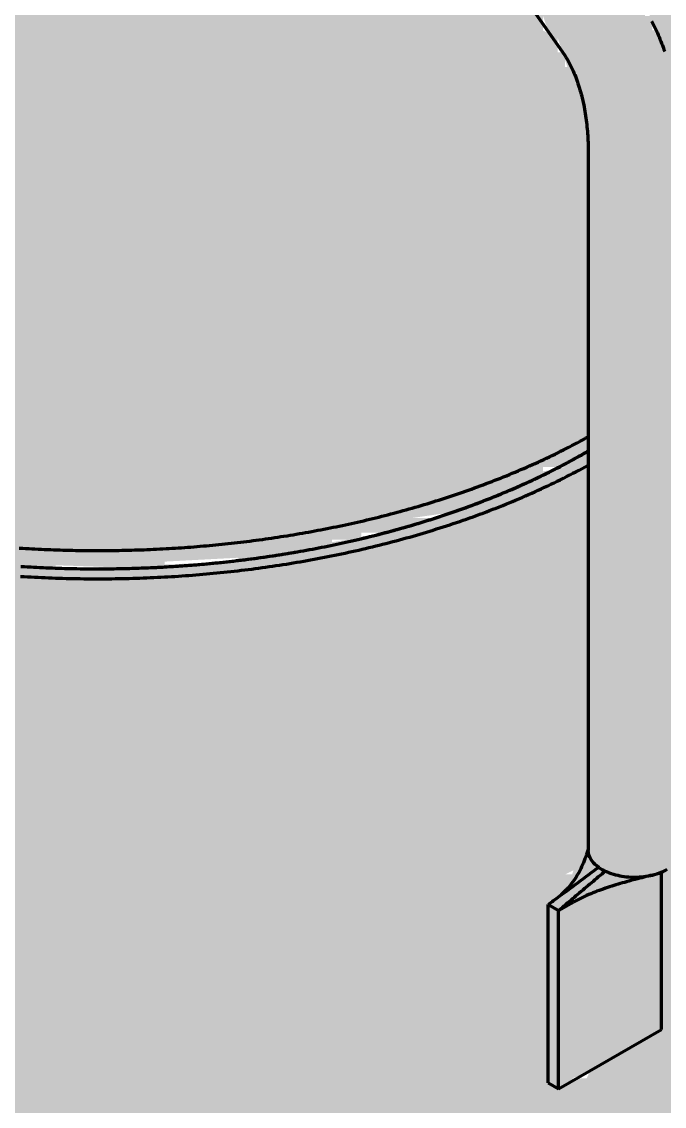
# Model space of a CAD drawing. Header units: millimetres. Extents: x 0 to 420, y 0 to 297.
# Drawn here: x 229.15 to 237.98, y 212.18 to 227.09 of the extents above; entities that cross this region are included whole.
import ezdxf

# ---------------------------------------------------------------- set-up
doc = ezdxf.new("R2010")
doc.units = ezdxf.units.MM
doc.layers.add('01-VISIBLE', color=7, linetype='CONTINUOUS', lineweight=70)
doc.layers.add('13-GRAFICA', color=30, linetype='CONTINUOUS', lineweight=18)

msp = doc.modelspace()

# ---------------------------------------------------------------- hatches: boundary and pattern name
at = {"layer": '13-GRAFICA', "true_color": 0xb21820}
h = msp.add_hatch(color=7, dxfattribs=at)
h.dxf.hatch_style = 1
h.paths.add_polyline_path([(222.2185, 228.7682), (222.2185, 233.9682), (222.1185, 233.9682), (222.1185, 234.6682), (222.0185, 234.6682), (222.0185, 234.9682), (221.8185, 235.0682), (221.7185, 235.4682), (221.4185, 235.6682), (221.4185, 235.8682), (221.2185, 235.9682), (221.2185, 236.1682), (220.9185, 236.3682), (220.8185, 236.7682), (220.6185, 236.8682), (220.6185, 237.0682), (220.5185, 237.0682), (220.5185, 237.2682), (220.4185, 237.2682), (220.4185, 237.6682), (220.3185, 237.6682), (220.3185, 237.9682), (220.4185, 237.9682), (220.5185, 238.3682), (220.6185, 238.3682), (220.8185, 238.6682), (221.2185, 238.6682), (221.2185, 238.7682), (222.0185, 238.6682), (222.0185, 238.5682), (222.2185, 238.5682), (222.2185, 238.4682), (222.5185, 238.4682), (222.5185, 238.3682), (222.7185, 238.3682), (222.7185, 238.2682), (222.9185, 238.2682), (222.9185, 238.1682), (223.1185, 238.1682), (223.1185, 238.0682), (223.7185, 237.8682), (223.8185, 237.6682), (224.2185, 237.5682), (224.3185, 237.3682), (224.9185, 237.1682), (225.0185, 236.9682), (225.6185, 236.7682), (225.7185, 236.5682), (226.1185, 236.4682), (226.2185, 236.2682), (226.8185, 236.0682), (226.9185, 235.8682), (227.1185, 235.8682), (227.1185, 235.7682), (227.5185, 235.6682), (227.6185, 235.4682), (228.2185, 235.2682), (228.3185, 235.0682), (228.7185, 234.9682), (228.8185, 234.7682), (229.4185, 234.5682), (229.5185, 234.3682), (229.7185, 234.3682), (229.7185, 234.2682), (230.1185, 234.1682), (230.2185, 233.9682), (230.8185, 233.7682), (230.9185, 233.5682), (231.3185, 233.4682), (231.4185, 233.2682), (231.6185, 233.2682), (231.7185, 233.0682), (232.1185, 232.9682), (232.3185, 232.6682), (232.5185, 232.6682), (232.6185, 232.4682), (232.8185, 232.4682), (233.0185, 232.1682), (233.2185, 232.1682), (233.4185, 231.8682), (233.6185, 231.8682), (234.0185, 231.3682), (234.2185, 231.3682), (234.8185, 230.6682), (235.0185, 230.6682), (235.0185, 230.5682), (235.8185, 229.8682), (235.8185, 229.6682), (236.4185, 229.1682), (236.4185, 228.9682), (236.8185, 228.6682), (236.8185, 228.4682), (237.0185, 228.3682), (237.0185, 228.1682), (237.2185, 228.0682), (237.2185, 227.8682), (237.3185, 227.8682), (237.3185, 227.7682), (237.5185, 227.6682), (237.5185, 227.4682), (237.7185, 227.3682), (237.7185, 227.1682), (237.8185, 227.1682), (237.8185, 226.9682), (237.9185, 226.9682), (237.9185, 226.7682), (238.0185, 226.7682), (238.1185, 225.7682), (238.2185, 225.7682), (238.2185, 215.5682), (237.9185, 215.3682), (237.9185, 213.1682), (237.5185, 213.0682), (237.4185, 212.8682), (237.0185, 212.7682), (237.0185, 212.6682), (236.7185, 212.5682), (236.7185, 212.4682), (236.4185, 212.4682), (236.4185, 215.0682), (236.6185, 215.1682), (236.6185, 215.3682), (236.7185, 215.3682), (236.8185, 215.6682), (236.9185, 215.6682), (236.9185, 225.9682), (236.8185, 225.9682), (236.8185, 226.2682), (236.7185, 226.2682), (236.5185, 226.8682), (236.4185, 226.8682), (236.3185, 227.1682), (236.0185, 227.3682), (236.0185, 227.5682), (235.9185, 227.5682), (235.8185, 227.8682), (235.5185, 228.0682), (235.5185, 228.2682), (235.1185, 228.5682), (235.1185, 228.7682), (235.0185, 228.7682), (233.9185, 229.9682), (233.7185, 229.9682), (233.2185, 230.5682), (233.0185, 230.5682), (232.7185, 230.9682), (232.5185, 230.9682), (232.3185, 231.2682), (232.1185, 231.2682), (231.9185, 231.5682), (231.7185, 231.5682), (231.6185, 231.7682), (231.4185, 231.7682), (231.4185, 231.8682), (231.1185, 231.9682), (231.0185, 232.1682), (230.8185, 232.1682), (230.8185, 232.2682), (230.6185, 232.2682), (230.5185, 232.4682), (230.1185, 232.5682), (230.0185, 232.7682), (229.4185, 232.9682), (229.3185, 233.1682), (228.7185, 233.3682), (228.6185, 233.5682), (228.4185, 233.5682), (228.4185, 233.6682), (228.2185, 233.6682), (228.1185, 233.8682), (227.5185, 234.0682), (227.4185, 234.2682), (226.8185, 234.4682), (226.7185, 234.6682), (226.1185, 234.8682), (226.0185, 235.0682), (225.8185, 235.0682), (225.8185, 235.1682), (225.6185, 235.1682), (225.5185, 235.3682), (224.9185, 235.5682), (224.8185, 235.7682), (224.2185, 235.9682), (224.1185, 236.1682), (223.5185, 236.3682), (223.4185, 236.5682), (223.0185, 236.6682), (222.9185, 236.8682), (222.7185, 236.8682), (222.7185, 236.9682), (222.5185, 236.9682), (222.5185, 237.0682), (221.9185, 237.2682), (221.9185, 237.1682), (222.1185, 237.0682), (222.1185, 236.8682), (222.4185, 236.6682), (222.4185, 236.4682), (222.6185, 236.3682), (222.6185, 236.1682), (222.9185, 235.9682), (222.9185, 235.7682), (223.0185, 235.7682), (223.0185, 235.5682), (223.1185, 235.5682), (223.1185, 235.3682), (223.2185, 235.3682), (223.2185, 235.0682), (223.3185, 235.0682), (223.3185, 234.6682), (223.4185, 234.6682), (223.4185, 229.7682), (223.3185, 229.7682), (222.7185, 229.0682), (222.5185, 229.0682), (222.3185, 228.7682)])
h = msp.add_hatch(color=7, dxfattribs=at)
h.dxf.hatch_style = 1
h.paths.add_polyline_path([(234.7185, 230.7682), (234.2185, 231.3682), (234.0185, 231.3682), (233.6185, 231.8682), (233.4185, 231.8682), (233.2185, 232.1682), (233.0185, 232.1682), (232.8185, 232.4682), (233.8185, 232.2682), (233.8185, 232.1682), (233.9185, 232.1682), (234.0185, 231.9682), (234.2185, 231.9682), (234.4185, 231.6682), (234.6185, 231.6682), (234.7185, 231.4682), (234.9185, 231.4682), (235.1185, 231.1682), (235.3185, 231.1682), (235.5185, 230.8682), (235.7185, 230.8682), (235.7185, 230.7682), (235.8185, 230.7682), (235.9185, 230.5682), (236.1185, 230.5682), (236.3185, 230.2682), (236.5185, 230.2682), (236.5185, 230.1682), (236.8185, 230.0682), (237.0185, 229.7682), (237.2185, 229.7682), (237.4185, 229.4682), (237.6185, 229.4682), (237.8185, 229.1682), (238.0185, 229.1682), (238.2185, 228.8682), (238.4185, 228.8682), (238.4185, 228.7682), (239.4185, 227.8682), (239.5185, 227.1682), (239.6185, 227.1682), (239.6185, 226.8682), (239.7185, 226.8682), (239.7185, 226.5682), (239.8185, 226.5682), (239.9185, 224.9682), (239.8185, 224.9682), (239.8185, 224.5682), (239.7185, 224.5682), (239.7185, 224.2682), (239.6185, 224.2682), (239.6185, 223.9682), (239.5185, 223.9682), (239.3185, 223.3682), (238.9185, 223.0682), (238.9185, 222.8682), (238.6185, 222.6682), (238.6185, 222.4682), (238.5185, 222.4682), (238.3185, 222.1682), (238.2185, 222.1682), (238.2185, 225.7682), (238.1185, 225.7682), (238.0185, 226.7682), (237.9185, 226.7682), (237.7185, 227.3682), (237.5185, 227.4682), (237.5185, 227.6682), (237.2185, 227.8682), (237.2185, 228.0682), (237.1185, 228.0682), (237.0185, 228.3682), (236.8185, 228.4682), (236.8185, 228.6682), (236.7185, 228.6682), (236.7185, 228.7682), (236.4185, 228.9682), (236.4185, 229.1682), (235.8185, 229.6682), (235.8185, 229.8682), (235.7185, 229.8682), (235.0185, 230.6682), (234.8185, 230.6682), (234.8185, 230.7682)])
h = msp.add_hatch(color=7, dxfattribs=at)
h.dxf.hatch_style = 1
h.paths.add_polyline_path([(221.1185, 227.5682), (221.6185, 227.9682), (221.6185, 228.1682), (221.7185, 228.1682), (222.5185, 229.0682), (222.7185, 229.0682), (222.7185, 229.1682), (222.8185, 229.1682), (223.7185, 230.1682), (223.9185, 230.1682), (225.0185, 231.3682), (225.2185, 231.3682), (225.8185, 232.0682), (226.1185, 232.0682), (226.1185, 232.1682), (228.1185, 232.2682), (228.1185, 231.9682), (228.0185, 231.9682), (228.0185, 229.8682), (228.1185, 229.8682), (228.1185, 229.6682), (228.2185, 229.6682), (228.4185, 229.3682), (228.6185, 229.3682), (228.6185, 229.2682), (228.8185, 229.2682), (228.8185, 229.1682), (229.0185, 229.1682), (229.0185, 229.0682), (229.3185, 229.0682), (229.3185, 228.9682), (230.1185, 228.9682), (230.1185, 228.8682), (230.4185, 228.8682), (230.4185, 228.9682), (231.0185, 228.9682), (231.0185, 229.0682), (231.4185, 229.0682), (231.4185, 229.1682), (231.8185, 229.2682), (231.8185, 229.3682), (232.1185, 229.4682), (232.1185, 229.6682), (232.3185, 229.7682), (232.3185, 230.0682), (232.4185, 230.0682), (232.4185, 231.0682), (232.5185, 231.0682), (232.5185, 230.9682), (232.7185, 230.9682), (233.0185, 230.5682), (233.2185, 230.5682), (233.7185, 229.9682), (233.9185, 229.9682), (233.9185, 229.8682), (235.1185, 228.7682), (235.1185, 228.5682), (235.2185, 228.5682), (235.2185, 228.4682), (235.5185, 228.2682), (235.5185, 228.0682), (235.8185, 227.8682), (235.8185, 227.6682), (235.9185, 227.6682), (236.0185, 227.3682), (236.3185, 227.1682), (236.3185, 226.9682), (236.5185, 226.8682), (236.5185, 226.6682), (236.6185, 226.6682), (236.6185, 226.4682), (236.7185, 226.4682), (236.7185, 226.2682), (236.8185, 226.2682), (236.8185, 225.9682), (236.9185, 225.9682), (236.9185, 221.1682), (236.6185, 221.0682), (236.6185, 220.9682), (236.3185, 220.9682), (236.3185, 220.8682), (236.1185, 220.8682), (236.1185, 220.7682), (235.9185, 220.7682), (235.9185, 220.6682), (235.7185, 220.6682), (235.7185, 220.5682), (235.4185, 220.5682), (235.4185, 220.4682), (235.2185, 220.4682), (235.2185, 220.3682), (234.5185, 220.2682), (234.5185, 220.1682), (234.2185, 220.1682), (234.2185, 220.0682), (233.8185, 220.0682), (233.8185, 219.9682), (233.4185, 219.9682), (233.4185, 219.8682), (233.0185, 219.8682), (233.0185, 219.7682), (231.1185, 219.6682), (231.1185, 219.5682), (228.1185, 219.6682), (228.1185, 219.7682), (226.5185, 219.9682), (226.5185, 220.0682), (226.1185, 220.0682), (226.1185, 220.1682), (225.8185, 220.1682), (225.8185, 220.2682), (224.9185, 220.4682), (224.9185, 220.5682), (224.4185, 220.6682), (224.4185, 220.7682), (223.8185, 220.9682), (223.7185, 221.1682), (223.1185, 221.3682), (223.0185, 221.5682), (222.6185, 221.6682), (222.6185, 221.7682), (221.4185, 222.8682), (221.4185, 223.0682), (221.2185, 223.1682), (221.2185, 223.3682), (221.1185, 223.3682), (221.1185, 223.5682), (221.0185, 223.5682), (221.0185, 223.7682), (220.9185, 223.7682), (220.9185, 223.9682), (220.8185, 223.9682), (220.8185, 224.1682), (220.7185, 224.1682), (220.7185, 224.3682), (220.6185, 224.3682), (220.6185, 224.7682), (220.5185, 224.7682), (220.5185, 226.1682), (220.6185, 226.1682), (220.6185, 226.4682), (220.7185, 226.4682), (220.8185, 227.1682), (221.0185, 227.2682)])
h = msp.add_hatch(color=7, dxfattribs=at)
h.dxf.hatch_style = 1
h.paths.add_polyline_path([(232.1185, 219.6682), (232.1185, 219.7682), (233.0185, 219.7682), (233.0185, 219.8682), (234.2185, 220.0682), (234.2185, 220.1682), (234.5185, 220.1682), (234.5185, 220.2682), (234.9185, 220.2682), (234.9185, 220.3682), (235.2185, 220.3682), (235.2185, 220.4682), (235.4185, 220.4682), (235.4185, 220.5682), (235.7185, 220.5682), (235.7185, 220.6682), (235.9185, 220.6682), (235.9185, 220.7682), (236.1185, 220.7682), (236.1185, 220.8682), (236.6185, 220.9682), (236.6185, 221.0682), (236.9185, 221.1682), (236.9185, 215.6682), (236.8185, 215.6682), (236.8185, 215.4682), (236.6185, 215.3682), (236.6185, 215.1682), (236.4185, 215.0682), (236.4185, 212.4682), (236.7185, 212.4682), (236.7185, 212.5682), (236.9185, 212.5682), (237.0185, 212.7682), (237.4185, 212.8682), (237.5185, 213.0682), (237.9185, 213.1682), (237.9185, 215.3682), (238.2185, 215.5682), (238.2185, 222.1682), (238.6185, 222.4682), (238.6185, 222.6682), (238.9185, 222.8682), (238.9185, 206.8682), (238.8185, 206.8682), (238.5185, 206.4682), (238.3185, 206.4682), (237.8185, 205.8682), (237.6185, 205.8682), (237.5185, 205.6682), (237.3185, 205.6682), (237.3185, 205.5682), (236.7185, 205.3682), (236.6185, 205.1682), (236.4185, 205.1682), (236.4185, 205.0682), (236.2185, 205.0682), (236.2185, 204.9682), (236.0185, 204.9682), (236.0185, 204.8682), (235.7185, 204.8682), (235.7185, 204.7682), (235.4185, 204.7682), (235.4185, 204.6682), (235.1185, 204.6682), (235.1185, 204.5682), (234.8185, 204.5682), (234.8185, 204.4682), (234.5185, 204.4682), (234.5185, 204.3682), (234.2185, 204.3682), (234.2185, 204.2682), (233.9185, 204.2682), (233.9185, 204.1682), (232.6185, 204.0682), (232.6185, 203.9682), (232.0185, 203.9682), (232.0185, 203.8682), (231.2185, 203.8682), (231.2185, 219.6322)])
h = msp.add_hatch(color=7, dxfattribs=at)
h.dxf.hatch_style = 1
h.paths.add_polyline_path([(229.6185, 219.6682), (229.6185, 219.5682), (231.2185, 219.6322), (231.2185, 203.8682), (229.6185, 203.8682), (229.6185, 203.7682), (229.4185, 203.7682), (229.4185, 203.8682), (228.5185, 203.8682), (228.5185, 203.9682), (228.3185, 203.9816), (228.3185, 219.6682)])

# ---------------------------------------------------------------- linework, layer by layer
at = {"layer": '01-VISIBLE'}
for p, q in [((235.6412, 228.0172), (236.5817, 226.6792)), ((236.9399, 225.2766), (236.9399, 215.6982)), ((237.9461, 213.2385), (237.9461, 215.4008)), ((236.5319, 214.8715), (236.6993, 214.9681)), ((236.3905, 214.9532), (236.5319, 214.8715)), ((236.3905, 212.5037), (236.3905, 214.9532)), ((236.5319, 212.422), (236.5319, 214.8715)), ((236.5319, 212.422), (237.9461, 213.2385)), ((236.3905, 212.5037), (236.5319, 212.422))]:
    msp.add_line(p, q, dxfattribs=at)
for points in [[(237.8098, 227.0982), (237.8237, 227.0712), (237.8374, 227.0441), (237.8508, 227.0168), (237.8639, 226.9894), (237.8767, 226.9619), (237.8892, 226.9342), (237.9015, 226.9065), (237.9135, 226.8786), (237.9252, 226.8505), (237.9367, 226.8224), (237.9479, 226.7942), (237.9589, 226.7659), (237.9695, 226.7374), (237.98, 226.7089), (237.9901, 226.6803)], [(236.5817, 226.6792), (236.599, 226.6539), (236.6158, 226.6283), (236.632, 226.6024), (236.6477, 226.5761), (236.6629, 226.5495), (236.6776, 226.5226), (236.6918, 226.4955), (236.7054, 226.4681), (236.7186, 226.4405), (236.7313, 226.4126), (236.7435, 226.3845), (236.7553, 226.3563), (236.7666, 226.3278), (236.7775, 226.2992), (236.788, 226.2705), (236.798, 226.2415), (236.8076, 226.2125), (236.8169, 226.1833), (236.8257, 226.154), (236.8341, 226.1245), (236.8422, 226.095), (236.8499, 226.0654), (236.8572, 226.0357), (236.8641, 226.0058), (236.8708, 225.976), (236.877, 225.946), (236.883, 225.916), (236.8886, 225.8859), (236.8939, 225.8557), (236.8988, 225.8255), (236.9035, 225.7952), (236.9078, 225.7649), (236.9119, 225.7346), (236.9156, 225.7042), (236.9191, 225.6738), (236.9222, 225.6433), (236.9251, 225.6129), (236.9278, 225.5824), (236.9301, 225.5518), (236.9322, 225.5213), (236.934, 225.4907), (236.9356, 225.4602), (236.9369, 225.4296), (236.938, 225.399), (236.9388, 225.3684), (236.9394, 225.3378), (236.9398, 225.3072), (236.9399, 225.2766)], [(229.1192, 219.8545), (229.162, 219.8518), (229.2049, 219.8492), (229.2477, 219.8468), (229.2906, 219.8444), (229.3335, 219.8421), (229.3763, 219.84), (229.4192, 219.838), (229.4621, 219.836), (229.505, 219.8342), (229.5479, 219.8325), (229.5908, 219.8309), (229.6337, 219.8294), (229.6766, 219.8281), (229.7195, 219.8268), (229.7624, 219.8256), (229.8054, 219.8246), (229.8483, 219.8236), (229.8912, 219.8228), (229.9341, 219.8221), (229.977, 219.8215), (230.02, 219.821), (230.0629, 219.8206), (230.1058, 219.8203), (230.1488, 219.8201), (230.1917, 219.8201), (230.2346, 219.8201), (230.2776, 219.8203), (230.3205, 219.8205), (230.3634, 219.8209), (230.4063, 219.8214), (230.4493, 219.822), (230.4922, 219.8227), (230.5351, 219.8235), (230.578, 219.8244), (230.621, 219.8254), (230.6639, 219.8265), (230.7068, 219.8278), (230.7497, 219.8291), (230.7926, 219.8306), (230.8355, 219.8322), (230.8784, 219.8339), (230.9213, 219.8356), (230.9642, 219.8375), (231.0071, 219.8396), (231.0499, 219.8417), (231.0928, 219.8439), (231.1357, 219.8462), (231.1785, 219.8487), (231.2214, 219.8513), (231.2642, 219.8539), (231.3071, 219.8567), (231.3499, 219.8596), (231.3927, 219.8626), (231.4356, 219.8657), (231.4784, 219.8689), (231.5212, 219.8723), (231.564, 219.8757), (231.6067, 219.8793), (231.6495, 219.8829), (231.6923, 219.8867), (231.735, 219.8906), (231.7778, 219.8946), (231.8205, 219.8987), (231.8632, 219.9029), (231.906, 219.9073), (231.9487, 219.9117), (231.9913, 219.9163), (232.034, 219.921), (232.0767, 219.9257), (232.1193, 219.9306), (232.162, 219.9357), (232.2046, 219.9408), (232.2472, 219.946), (232.2898, 219.9514), (232.3324, 219.9568), (232.3749, 219.9624), (232.4175, 219.9681), (232.46, 219.9739), (232.5026, 219.9798), (232.5451, 219.9858), (232.5875, 219.992), (232.63, 219.9983), (232.6725, 220.0046), (232.7149, 220.0111), (232.7573, 220.0177), (232.7997, 220.0245), (232.8421, 220.0313), (232.8845, 220.0383), (232.9268, 220.0453), (232.9691, 220.0525), (233.0115, 220.0598), (233.0537, 220.0672), (233.096, 220.0748), (233.1382, 220.0824), (233.1805, 220.0902), (233.2227, 220.0981), (233.2648, 220.1061), (233.307, 220.1143), (233.3491, 220.1225), (233.3912, 220.1309), (233.4333, 220.1394), (233.4754, 220.148), (233.5174, 220.1567), (233.5594, 220.1656), (233.6014, 220.1745), (233.6434, 220.1836), (233.6853, 220.1928), (233.7272, 220.2022), (233.7691, 220.2116), (233.8109, 220.2212), (233.8527, 220.2309), (233.8945, 220.2407), (233.9363, 220.2507), (233.978, 220.2608), (234.0197, 220.271), (234.0614, 220.2813), (234.103, 220.2917), (234.1446, 220.3023), (234.1862, 220.313), (234.2278, 220.3238), (234.2693, 220.3348), (234.3107, 220.3459), (234.3522, 220.3571), (234.3936, 220.3684), (234.435, 220.3799), (234.4763, 220.3914), (234.5176, 220.4032), (234.5589, 220.415), (234.6001, 220.427), (234.6413, 220.4391), (234.6824, 220.4513), (234.7235, 220.4637), (234.7646, 220.4762), (234.8056, 220.4889), (234.8466, 220.5016), (234.8876, 220.5145), (234.9285, 220.5276), (234.9693, 220.5407), (235.0101, 220.554), (235.0509, 220.5675), (235.0916, 220.5811), (235.1323, 220.5948), (235.173, 220.6086), (235.2136, 220.6226), (235.2541, 220.6367), (235.2946, 220.651), (235.335, 220.6654), (235.3754, 220.6799), (235.4158, 220.6946), (235.4561, 220.7094), (235.4963, 220.7244), (235.5365, 220.7395), (235.5766, 220.7548), (235.6167, 220.7702), (235.6567, 220.7857), (235.6967, 220.8014), (235.7366, 220.8172), (235.7764, 220.8332), (235.8162, 220.8493), (235.8559, 220.8656), (235.8956, 220.882), (235.9352, 220.8985), (235.9748, 220.9152), (236.0142, 220.9321), (236.0537, 220.9491), (236.093, 220.9663), (236.1323, 220.9836), (236.1715, 221.0011), (236.2107, 221.0187), (236.2497, 221.0365), (236.2887, 221.0544), (236.3277, 221.0725), (236.3665, 221.0907), (236.4053, 221.1091), (236.444, 221.1277), (236.4827, 221.1464), (236.5212, 221.1653), (236.5597, 221.1843), (236.5981, 221.2035), (236.6364, 221.2229), (236.6747, 221.2424), (236.7128, 221.2621), (236.7509, 221.2819), (236.7889, 221.302), (236.8267, 221.3221), (236.8645, 221.3425), (236.9023, 221.363), (236.9399, 221.3837)], [(229.1409, 219.6032), (229.1837, 219.6005), (229.2264, 219.598), (229.2691, 219.5955), (229.3119, 219.5931), (229.3546, 219.5909), (229.3974, 219.5887), (229.4401, 219.5867), (229.4829, 219.5848), (229.5256, 219.583), (229.5684, 219.5813), (229.6112, 219.5797), (229.654, 219.5783), (229.6968, 219.5769), (229.7396, 219.5757), (229.7823, 219.5745), (229.8251, 219.5735), (229.8679, 219.5726), (229.9107, 219.5718), (229.9535, 219.5711), (229.9963, 219.5706), (230.0391, 219.5701), (230.082, 219.5697), (230.1248, 219.5695), (230.1676, 219.5694), (230.2104, 219.5693), (230.2532, 219.5694), (230.296, 219.5696), (230.3388, 219.57), (230.3816, 219.5704), (230.4244, 219.5709), (230.4672, 219.5716), (230.51, 219.5723), (230.5528, 219.5732), (230.5956, 219.5742), (230.6384, 219.5753), (230.6812, 219.5765), (230.724, 219.5778), (230.7667, 219.5792), (230.8095, 219.5808), (230.8523, 219.5824), (230.8951, 219.5842), (230.9378, 219.5861), (230.9806, 219.588), (231.0233, 219.5901), (231.0661, 219.5924), (231.1088, 219.5947), (231.1516, 219.5971), (231.1943, 219.5997), (231.237, 219.6023), (231.2798, 219.6051), (231.3225, 219.608), (231.3652, 219.611), (231.4079, 219.6141), (231.4505, 219.6173), (231.4932, 219.6206), (231.5359, 219.6241), (231.5785, 219.6276), (231.6212, 219.6313), (231.6638, 219.6351), (231.7065, 219.639), (231.7491, 219.643), (231.7917, 219.6471), (231.8343, 219.6514), (231.8769, 219.6557), (231.9194, 219.6602), (231.962, 219.6648), (232.0045, 219.6695), (232.0471, 219.6743), (232.0896, 219.6792), (232.1321, 219.6843), (232.1746, 219.6894), (232.2171, 219.6947), (232.2596, 219.7001), (232.302, 219.7056), (232.3444, 219.7112), (232.3869, 219.717), (232.4293, 219.7228), (232.4717, 219.7288), (232.514, 219.7349), (232.5564, 219.7411), (232.5987, 219.7474), (232.641, 219.7538), (232.6833, 219.7604), (232.7256, 219.7671), (232.7679, 219.7738), (232.8101, 219.7808), (232.8524, 219.7878), (232.8946, 219.7949), (232.9367, 219.8022), (232.9789, 219.8096), (233.0211, 219.8171), (233.0632, 219.8247), (233.1053, 219.8325), (233.1474, 219.8403), (233.1894, 219.8483), (233.2314, 219.8564), (233.2735, 219.8646), (233.3154, 219.873), (233.3574, 219.8815), (233.3993, 219.8901), (233.4412, 219.8988), (233.4831, 219.9076), (233.525, 219.9166), (233.5668, 219.9257), (233.6086, 219.9349), (233.6504, 219.9442), (233.6921, 219.9537), (233.7339, 219.9633), (233.7756, 219.973), (233.8172, 219.9828), (233.8588, 219.9928), (233.9004, 220.0029), (233.942, 220.0131), (233.9836, 220.0234), (234.0251, 220.0339), (234.0665, 220.0445), (234.108, 220.0552), (234.1494, 220.0661), (234.1908, 220.077), (234.2321, 220.0881), (234.2734, 220.0994), (234.3147, 220.1108), (234.3559, 220.1223), (234.3971, 220.1339), (234.4383, 220.1457), (234.4794, 220.1576), (234.5205, 220.1696), (234.5615, 220.1818), (234.6025, 220.1941), (234.6435, 220.2065), (234.6844, 220.2191), (234.7253, 220.2318), (234.7661, 220.2446), (234.8069, 220.2576), (234.8476, 220.2707), (234.8883, 220.284), (234.929, 220.2973), (234.9696, 220.3109), (235.0102, 220.3245), (235.0507, 220.3383), (235.0912, 220.3523), (235.1316, 220.3664), (235.172, 220.3806), (235.2123, 220.395), (235.2526, 220.4095), (235.2928, 220.4241), (235.333, 220.4389), (235.3731, 220.4539), (235.4131, 220.4689), (235.4531, 220.4842), (235.4931, 220.4996), (235.533, 220.5151), (235.5728, 220.5308), (235.6126, 220.5466), (235.6523, 220.5625), (235.692, 220.5787), (235.7316, 220.5949), (235.7711, 220.6113), (235.8106, 220.6279), (235.85, 220.6446), (235.8893, 220.6615), (235.9286, 220.6785), (235.9678, 220.6957), (236.0069, 220.7131), (236.046, 220.7306), (236.085, 220.7482), (236.1239, 220.766), (236.1628, 220.784), (236.2015, 220.8021), (236.2402, 220.8204), (236.2789, 220.8389), (236.3174, 220.8575), (236.3559, 220.8762), (236.3943, 220.8952), (236.4326, 220.9143), (236.4708, 220.9336), (236.509, 220.953), (236.547, 220.9726), (236.585, 220.9923), (236.6229, 221.0123), (236.6607, 221.0324), (236.6984, 221.0527), (236.736, 221.0731), (236.7735, 221.0937), (236.8109, 221.1145), (236.8482, 221.1355), (236.8854, 221.1566), (236.9226, 221.1779)], [(229.1502, 219.6026), (229.1925, 219.6), (229.2347, 219.5975), (229.2769, 219.595), (229.3192, 219.5927), (229.3614, 219.5905), (229.4037, 219.5884), (229.4459, 219.5865), (229.4882, 219.5846), (229.5305, 219.5828), (229.5727, 219.5812), (229.615, 219.5796), (229.6573, 219.5782), (229.6996, 219.5768), (229.7419, 219.5756), (229.7842, 219.5745), (229.8265, 219.5735), (229.8688, 219.5726), (229.9111, 219.5718), (229.9534, 219.5711), (229.9957, 219.5706), (230.038, 219.5701), (230.0803, 219.5697), (230.1226, 219.5695), (230.1649, 219.5694), (230.2072, 219.5693), (230.2495, 219.5694), (230.2918, 219.5696), (230.3341, 219.5699), (230.3764, 219.5703), (230.4187, 219.5708), (230.461, 219.5715), (230.5033, 219.5722), (230.5456, 219.573), (230.5879, 219.574), (230.6302, 219.5751), (230.6725, 219.5762), (230.7148, 219.5775), (230.7571, 219.5789), (230.7994, 219.5804), (230.8416, 219.582), (230.8839, 219.5837), (230.9262, 219.5855), (230.9684, 219.5875), (231.0107, 219.5895), (231.053, 219.5917), (231.0952, 219.5939), (231.1374, 219.5963), (231.1797, 219.5988), (231.2219, 219.6014), (231.2641, 219.6041), (231.3063, 219.6069), (231.3485, 219.6098), (231.3907, 219.6128), (231.4329, 219.616), (231.4751, 219.6192), (231.5173, 219.6226), (231.5595, 219.626), (231.6016, 219.6296), (231.6438, 219.6333), (231.6859, 219.6371), (231.728, 219.641), (231.7701, 219.645), (231.8122, 219.6492), (231.8543, 219.6534), (231.8964, 219.6578), (231.9385, 219.6622), (231.9805, 219.6668), (232.0226, 219.6715), (232.0646, 219.6763), (232.1066, 219.6812), (232.1486, 219.6863), (232.1906, 219.6914), (232.2326, 219.6967), (232.2746, 219.702), (232.3165, 219.7075), (232.3585, 219.7131), (232.4004, 219.7188), (232.4423, 219.7246), (232.4842, 219.7306), (232.5261, 219.7366), (232.5679, 219.7428), (232.6098, 219.7491), (232.6516, 219.7555), (232.6934, 219.762), (232.7352, 219.7686), (232.7769, 219.7753), (232.8187, 219.7822), (232.8604, 219.7891), (232.9021, 219.7962), (232.9438, 219.8034), (232.9855, 219.8107), (233.0271, 219.8182), (233.0688, 219.8257), (233.1104, 219.8334), (233.1519, 219.8412), (233.1935, 219.8491), (233.235, 219.8571), (233.2766, 219.8653), (233.3181, 219.8735), (233.3595, 219.8819), (233.401, 219.8904), (233.4424, 219.899), (233.4838, 219.9078), (233.5251, 219.9166), (233.5665, 219.9256), (233.6078, 219.9347), (233.6491, 219.9439), (233.6904, 219.9533), (233.7316, 219.9627), (233.7728, 219.9723), (233.814, 219.982), (233.8551, 219.9919), (233.8962, 220.0018), (233.9373, 220.0119), (233.9784, 220.0221), (234.0194, 220.0324), (234.0604, 220.0429), (234.1014, 220.0535), (234.1423, 220.0642), (234.1832, 220.075), (234.2241, 220.086), (234.2649, 220.0971), (234.3057, 220.1083), (234.3464, 220.1196), (234.3872, 220.1311), (234.4279, 220.1427), (234.4685, 220.1544), (234.5091, 220.1663), (234.5497, 220.1783), (234.5902, 220.1904), (234.6307, 220.2026), (234.6712, 220.215), (234.7116, 220.2275), (234.752, 220.2402), (234.7923, 220.2529), (234.8326, 220.2658), (234.8728, 220.2789), (234.913, 220.2921), (234.9532, 220.3054), (234.9933, 220.3188), (235.0334, 220.3324), (235.0734, 220.3461), (235.1134, 220.36), (235.1533, 220.374), (235.1932, 220.3881), (235.233, 220.4024), (235.2728, 220.4168), (235.3125, 220.4314), (235.3522, 220.4461), (235.3918, 220.4609), (235.4313, 220.4759), (235.4709, 220.491), (235.5103, 220.5062), (235.5497, 220.5216), (235.5891, 220.5372), (235.6284, 220.5529), (235.6676, 220.5687), (235.7068, 220.5847), (235.7459, 220.6009), (235.7849, 220.6171), (235.8239, 220.6336), (235.8628, 220.6501), (235.9017, 220.6669), (235.9405, 220.6837), (235.9792, 220.7008), (236.0179, 220.718), (236.0565, 220.7353), (236.095, 220.7528), (236.1334, 220.7704), (236.1718, 220.7882), (236.2101, 220.8062), (236.2484, 220.8243), (236.2865, 220.8425), (236.3246, 220.861), (236.3626, 220.8796), (236.4005, 220.8983), (236.4384, 220.9172), (236.4762, 220.9363), (236.5138, 220.9555), (236.5515, 220.9749), (236.589, 220.9944), (236.6264, 221.0141), (236.6637, 221.034), (236.701, 221.0541), (236.7382, 221.0743), (236.7752, 221.0947), (236.8122, 221.1152), (236.8491, 221.136), (236.8859, 221.1569), (236.9226, 221.1779)], [(236.9226, 221.1779), (236.9255, 221.1796), (236.9283, 221.1813), (236.9312, 221.1829), (236.9341, 221.1846), (236.937, 221.1863), (236.9399, 221.1879)], [(236.9226, 221.1779), (236.9255, 221.1796), (236.9283, 221.1813), (236.9312, 221.1829), (236.9341, 221.1846), (236.937, 221.1863), (236.9399, 221.1879)], [(229.1366, 219.4656), (229.1848, 219.4626), (229.2329, 219.4598), (229.2811, 219.4571), (229.3292, 219.4545), (229.3774, 219.4521), (229.4255, 219.4498), (229.4737, 219.4477), (229.5219, 219.4457), (229.5701, 219.4438), (229.6183, 219.4421), (229.6665, 219.4405), (229.7147, 219.4391), (229.7629, 219.4378), (229.8111, 219.4366), (229.8593, 219.4356), (229.9075, 219.4347), (229.9558, 219.4339), (230.004, 219.4333), (230.0522, 219.4328), (230.1004, 219.4325), (230.1486, 219.4323), (230.1969, 219.4322), (230.2451, 219.4323), (230.2933, 219.4325), (230.3415, 219.4328), (230.3898, 219.4333), (230.438, 219.434), (230.4862, 219.4347), (230.5344, 219.4356), (230.5826, 219.4366), (230.6308, 219.4378), (230.679, 219.4391), (230.7272, 219.4406), (230.7754, 219.4422), (230.8236, 219.4439), (230.8718, 219.4458), (230.92, 219.4478), (230.9682, 219.4499), (231.0164, 219.4522), (231.0645, 219.4546), (231.1127, 219.4571), (231.1608, 219.4598), (231.209, 219.4627), (231.2571, 219.4656), (231.3052, 219.4688), (231.3533, 219.472), (231.4014, 219.4754), (231.4495, 219.4789), (231.4976, 219.4826), (231.5457, 219.4864), (231.5938, 219.4903), (231.6418, 219.4944), (231.6899, 219.4987), (231.7379, 219.503), (231.7859, 219.5075), (231.8339, 219.5122), (231.8819, 219.517), (231.9298, 219.5219), (231.9778, 219.527), (232.0257, 219.5322), (232.0737, 219.5376), (232.1216, 219.5431), (232.1695, 219.5487), (232.2174, 219.5545), (232.2652, 219.5604), (232.3131, 219.5665), (232.3609, 219.5727), (232.4087, 219.5791), (232.4565, 219.5856), (232.5042, 219.5922), (232.552, 219.599), (232.5997, 219.6059), (232.6474, 219.613), (232.6951, 219.6202), (232.7427, 219.6276), (232.7904, 219.6351), (232.838, 219.6428), (232.8856, 219.6506), (232.9331, 219.6586), (232.9807, 219.6667), (233.0282, 219.6749), (233.0757, 219.6833), (233.1231, 219.6919), (233.1706, 219.7005), (233.218, 219.7094), (233.2653, 219.7184), (233.3127, 219.7275), (233.36, 219.7368), (233.4073, 219.7463), (233.4546, 219.7559), (233.5018, 219.7656), (233.549, 219.7755), (233.5962, 219.7856), (233.6433, 219.7958), (233.6904, 219.8061), (233.7375, 219.8166), (233.7845, 219.8273), (233.8315, 219.8381), (233.8784, 219.8491), (233.9254, 219.8602), (233.9722, 219.8715), (234.0191, 219.883), (234.0659, 219.8946), (234.1127, 219.9063), (234.1594, 219.9182), (234.2061, 219.9303), (234.2527, 219.9426), (234.2993, 219.955), (234.3459, 219.9675), (234.3924, 219.9802), (234.4389, 219.9931), (234.4853, 220.0062), (234.5317, 220.0194), (234.578, 220.0327), (234.6243, 220.0463), (234.6706, 220.06), (234.7167, 220.0738), (234.7629, 220.0879), (234.809, 220.1021), (234.855, 220.1164), (234.901, 220.1309), (234.9469, 220.1457), (234.9928, 220.1605), (235.0386, 220.1756), (235.0844, 220.1908), (235.1301, 220.2062), (235.1757, 220.2217), (235.2213, 220.2375), (235.2668, 220.2534), (235.3123, 220.2694), (235.3577, 220.2857), (235.403, 220.3021), (235.4483, 220.3187), (235.4935, 220.3355), (235.5387, 220.3525), (235.5837, 220.3696), (235.6287, 220.387), (235.6737, 220.4045), (235.7185, 220.4222), (235.7633, 220.4401), (235.808, 220.4581), (235.8527, 220.4764), (235.8972, 220.4948), (235.9417, 220.5134), (235.9861, 220.5322), (236.0304, 220.5512), (236.0747, 220.5704), (236.1188, 220.5898), (236.1629, 220.6094), (236.2069, 220.6291), (236.2508, 220.6491), (236.2946, 220.6693), (236.3383, 220.6896), (236.382, 220.7102), (236.4255, 220.7309), (236.4689, 220.7519), (236.5123, 220.773), (236.5555, 220.7944), (236.5986, 220.8159), (236.6417, 220.8377), (236.6846, 220.8597), (236.7274, 220.8818), (236.7701, 220.9042), (236.8127, 220.9268), (236.8552, 220.9496), (236.8976, 220.9726), (236.9399, 220.9959)], [(236.9399, 215.7272), (236.9315, 215.6984), (236.9228, 215.6696), (236.9137, 215.641), (236.9041, 215.6126), (236.8941, 215.5843), (236.8835, 215.5562), (236.8725, 215.5283), (236.8609, 215.5006), (236.8487, 215.4732), (236.8359, 215.446), (236.8225, 215.4191), (236.8085, 215.3926), (236.7938, 215.3664), (236.7784, 215.3406), (236.7624, 215.3153), (236.7457, 215.2904), (236.7282, 215.2659), (236.7101, 215.242), (236.6914, 215.2185), (236.672, 215.1956), (236.6519, 215.1733), (236.6313, 215.1515), (236.6101, 215.1302), (236.5884, 215.1095), (236.5661, 215.0894), (236.5434, 215.0698), (236.5202, 215.0507), (236.4966, 215.0321), (236.4727, 215.014)], [(237.0834, 215.4661), (237.0582, 215.485), (237.0345, 215.5057), (237.0123, 215.5282), (236.9922, 215.5524), (236.9746, 215.5786), (236.9601, 215.6065), (236.9491, 215.6361), (236.9422, 215.6668), (236.9399, 215.6982)], [(237.0834, 215.4661), (237.059, 215.448), (237.0346, 215.4299), (237.0101, 215.4118), (236.9857, 215.3937), (236.9613, 215.3756), (236.9368, 215.3576), (236.9124, 215.3395), (236.888, 215.3214), (236.8636, 215.3033), (236.8391, 215.2852), (236.8147, 215.2672), (236.7903, 215.2491), (236.7658, 215.231), (236.7414, 215.2129), (236.717, 215.1948), (236.6925, 215.1767), (236.6681, 215.1587), (236.6437, 215.1406), (236.6193, 215.1225), (236.5948, 215.1044), (236.5704, 215.0863), (236.546, 215.0683), (236.5215, 215.0502), (236.4971, 215.0321), (236.4727, 215.014)], [(237.1728, 215.4145), (237.149, 215.3944), (237.1253, 215.3742), (237.1016, 215.3541), (237.0778, 215.334), (237.0541, 215.3139), (237.0304, 215.2938), (237.0066, 215.2737), (236.9829, 215.2536), (236.9591, 215.2335), (236.9354, 215.2134), (236.9117, 215.1933), (236.8879, 215.1732), (236.8642, 215.153), (236.8405, 215.1329), (236.8167, 215.1128), (236.793, 215.0927), (236.7693, 215.0726), (236.7455, 215.0525), (236.7218, 215.0324), (236.698, 215.0123), (236.6743, 214.9922), (236.6506, 214.9721), (236.6268, 214.9519), (236.6031, 214.9318), (236.5794, 214.9117), (236.5556, 214.8916), (236.5319, 214.8715)], [(237.0834, 215.4661), (237.0976, 215.4564), (237.1122, 215.4471), (237.127, 215.4383), (237.142, 215.43), (237.1573, 215.422), (237.1728, 215.4145)], [(237.1728, 215.4145), (237.2003, 215.4022), (237.2283, 215.391), (237.2567, 215.3809), (237.2855, 215.3719), (237.3146, 215.3638), (237.3439, 215.3567), (237.3734, 215.3505), (237.4031, 215.3453), (237.4329, 215.3409), (237.4629, 215.3373), (237.4929, 215.3347), (237.523, 215.3328), (237.5532, 215.3318), (237.5833, 215.3316), (237.6135, 215.3323), (237.6436, 215.3337), (237.6736, 215.3361), (237.7036, 215.3392), (237.7335, 215.3432), (237.7633, 215.3481), (237.7929, 215.3539), (237.8223, 215.3606)], [(237.8223, 215.3606), (237.8523, 215.3684), (237.882, 215.3773), (237.9113, 215.3873), (237.9403, 215.3984), (237.9688, 215.4106), (237.9967, 215.4242), (238.0239, 215.439)], [(237.8223, 215.3606), (237.7926, 215.3533), (237.7629, 215.3459), (237.7332, 215.3385), (237.7035, 215.331), (237.6738, 215.3235), (237.6442, 215.3158), (237.6146, 215.3081), (237.585, 215.3003), (237.5554, 215.2924), (237.5259, 215.2844), (237.4964, 215.2764), (237.4669, 215.2681), (237.4374, 215.2598), (237.408, 215.2514), (237.3786, 215.2428), (237.3493, 215.234), (237.32, 215.2251), (237.2908, 215.2161), (237.2616, 215.2069), (237.2325, 215.1975), (237.2034, 215.1879), (237.1744, 215.1781), (237.1455, 215.1681), (237.1166, 215.1578), (237.0879, 215.1473), (237.0592, 215.1366), (237.0307, 215.1256), (237.0022, 215.1143), (236.9739, 215.1027), (236.9457, 215.0908), (236.9177, 215.0786), (236.8898, 215.066), (236.862, 215.0531), (236.8344, 215.0399), (236.807, 215.0263), (236.7797, 215.0123), (236.7527, 214.998), (236.7259, 214.9833), (236.6993, 214.9681)], [(236.4727, 215.014), (236.459, 215.0039), (236.4453, 214.9937), (236.4316, 214.9836), (236.4179, 214.9734), (236.4042, 214.9633), (236.3905, 214.9532)]]:
    msp.add_lwpolyline(points, dxfattribs=at)

doc.saveas('drawing.dxf')
